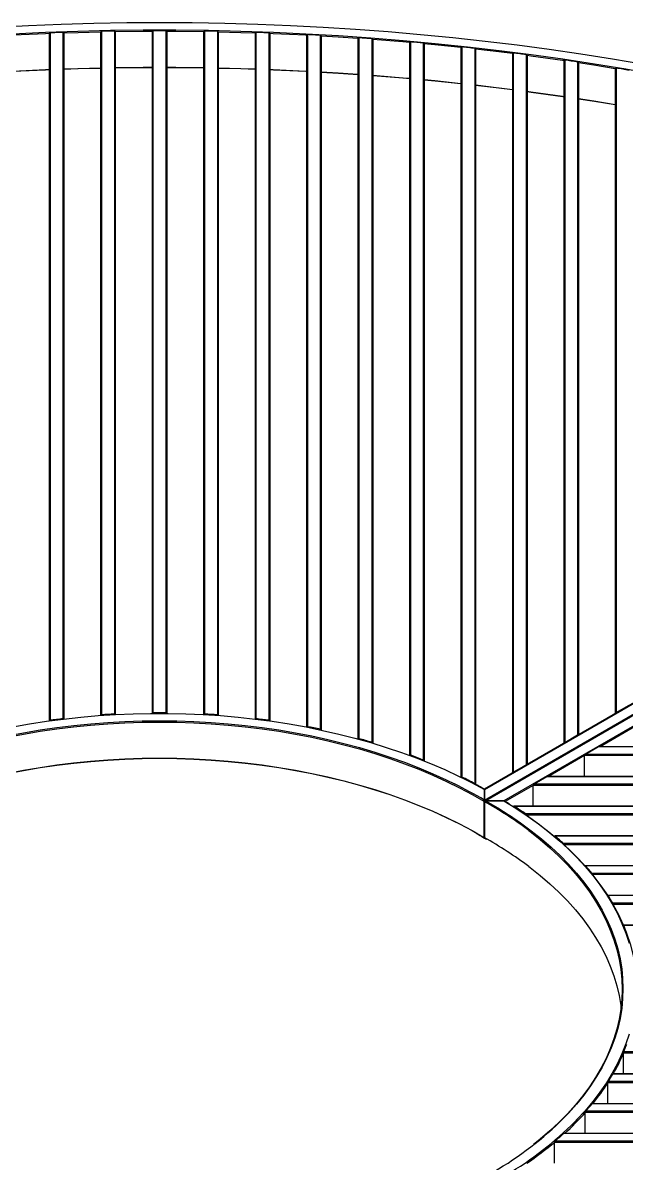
# Model space of a CAD drawing. Header units: millimetres. Extents: x -3019 to 2921, y -1257 to 2943.
# Drawn here: x 1428 to 1756, y 1071 to 1691 of the extents above; entities that cross this region are included whole.
import ezdxf

# ---------------------------------------------------------------- set-up
doc = ezdxf.new("R2010")
doc.units = ezdxf.units.MM

# ---------------------------------------------------------------- blocks, each defined once
blk = doc.blocks.new('izometria')
for p, q in [((508.73, 1708.77), (508.73, 1335.27)), ((509.23, 1709.2), (509.23, 1335.64)), ((516.23, 1709.45), (516.23, 1336.55)), ((516.73, 1709.06), (516.73, 1336.32)), ((536.73, 1709.6), (536.73, 1338.26)), ((537.23, 1710.02), (537.23, 1338.59)), ((544.23, 1710.14), (544.23, 1339.04)), ((544.73, 1709.74), (544.73, 1338.77)), ((564.73, 1709.92), (564.73, 1339.41)), ((565.23, 1710.33), (565.23, 1339.71)), ((572.23, 1710.33), (572.23, 1339.71)), ((572.73, 1709.92), (572.73, 1339.41)), ((592.73, 1709.74), (592.73, 1338.77)), ((593.23, 1710.14), (593.23, 1339.04)), ((600.23, 1710.02), (600.23, 1338.59)), ((600.73, 1709.6), (600.73, 1338.26)), ((620.73, 1709.06), (620.73, 1336.32)), ((621.23, 1709.45), (621.23, 1336.55)), ((628.23, 1709.2), (628.23, 1335.64)), ((628.73, 1708.77), (628.73, 1335.27)), ((648.73, 1707.86), (648.73, 1331.95)), ((649.23, 1708.25), (649.23, 1332.16)), ((656.23, 1707.87), (656.23, 1330.74)), ((656.73, 1707.43), (656.73, 1330.33)), ((676.73, 1706.16), (676.73, 1325.49)), ((677.23, 1706.53), (677.23, 1325.67)), ((684.23, 1706.02), (684.23, 1323.68)), ((684.73, 1705.58), (684.73, 1323.21)), ((705.23, 1704.3), (705.23, 1316.75)), ((704.73, 1703.94), (704.73, 1316.59)), ((712.23, 1703.66), (712.23, 1314.08)), ((712.73, 1703.21), (712.73, 1313.53)), ((732.73, 1701.19), (732.73, 1304.68)), ((733.23, 1701.55), (733.23, 1304.81)), ((740.23, 1700.77), (740.23, 1301.25)), ((740.73, 1700.31), (740.73, 1300.58)), ((761.23, 1698.26), (761.23, 1307.48)), ((760.73, 1697.91), (760.73, 1306.95)), ((768.23, 1697.35), (768.23, 1311.52)), ((768.73, 1696.88), (768.73, 1311.57)), ((788.73, 1694.1), (788.73, 1323.12)), ((789.23, 1694.43), (789.23, 1323.65)), ((796.23, 1693.39), (796.23, 1327.69)), ((796.73, 1692.9), (796.73, 1327.74)), ((816.73, 1689.72), (816.73, 1339.28)), ((817.23, 1690.05), (817.23, 1339.81)), ((745.51, 1292.28), (1210.08, 1560.47)), ((745.51, 1298), (1200.18, 1560.47)), ((1199.67, 1560.35), (745.51, 1298.17)), ((1210.76, 1560.22), (745.72, 1291.75)), ((1210.79, 1560.06), (746.22, 1291.87)), ((1210.79, 1554.35), (756.12, 1291.87)), ((817.23, 1339.81), (824.23, 1343.85)), ((828.05, 1332.58), (808.41, 1321.25)), ((789.23, 1323.65), (796.23, 1327.69)), ((807.55, 1321.16), (800.55, 1317.11)), ((1441.03, 1321.16), (807.55, 1321.16)), ((1440.95, 1321.25), (807.84, 1321.25)), ((800.05, 1316.42), (780.41, 1305.08)), ((1442.96, 1316.42), (800.05, 1316.42)), ((800.05, 1305.08), (800.05, 1316.42)), ((1442.84, 1317.11), (800.55, 1317.11)), ((761.23, 1307.48), (768.23, 1311.52)), ((779.55, 1304.99), (772.55, 1300.95)), ((1447.9, 1304.99), (779.55, 1304.99)), ((1447.83, 1305.08), (779.84, 1305.08)), ((745.51, 1292.28), (745.51, 1298)), ((745.51, 1297.98), (745.51, 1292.26)), ((772.05, 1300.25), (756.82, 1291.47)), ((1449.58, 1300.25), (772.05, 1300.25)), ((772.05, 1288.92), (772.05, 1300.25)), ((1449.47, 1300.95), (772.55, 1300.95)), ((745.46, 1271.87), (745.46, 1291.47)), ((745.51, 1291.44), (745.51, 1271.84)), ((746.18, 1291.87), (756.08, 1291.87)), ((756.12, 1291.87), (746.22, 1291.87)), ((759.21, 1290.16), (756.55, 1291.75)), ((1453.77, 1288.92), (761.49, 1288.92)), ((1453.82, 1288.83), (761.75, 1288.83)), ((1455.16, 1284.79), (767.93, 1284.79)), ((1455.25, 1284.09), (768.35, 1284.09)), ((745.67, 1271.58), (746.7, 1271)), ((1458.78, 1272.76), (783.78, 1272.76)), ((1458.82, 1272.66), (783.97, 1272.66)), ((1459.93, 1268.62), (788.6, 1268.62)), ((1460.01, 1267.93), (788.91, 1267.93)), ((1462.88, 1256.59), (800.47, 1256.59)), ((1462.92, 1256.5), (800.61, 1256.5)), ((1463.8, 1252.46), (804.05, 1252.46)), ((1463.86, 1251.76), (804.29, 1251.76)), ((1466.08, 1240.43), (812.74, 1240.43)), ((1466.11, 1240.34), (812.84, 1240.34)), ((1466.77, 1236.29), (815.3, 1236.29)), ((1466.81, 1235.6), (815.46, 1235.6)), ((1468.39, 1224.26), (821.25, 1224.26)), ((1468.41, 1224.17), (821.32, 1224.17)), ((1468.38, 1154.78), (821.2, 1154.78)), ((821.2, 1143.44), (821.2, 1154.78)), ((1468.41, 1155.47), (821.32, 1155.47)), ((1466.77, 1143.35), (815.3, 1143.35)), ((1466.79, 1143.44), (815.39, 1143.44)), ((1466.06, 1138.61), (812.66, 1138.61)), ((812.66, 1127.28), (812.66, 1138.61)), ((1466.11, 1139.31), (812.84, 1139.31)), ((1462.85, 1122.45), (800.36, 1122.45)), ((800.36, 1111.11), (800.36, 1122.45)), ((1462.92, 1123.15), (800.61, 1123.15)), ((1463.8, 1127.19), (804.05, 1127.19)), ((1463.83, 1127.28), (804.18, 1127.28)), ((1459.93, 1111.02), (788.6, 1111.02)), ((1459.98, 1111.11), (788.78, 1111.11)), ((1458.74, 1106.28), (783.63, 1106.28)), ((783.63, 1094.95), (783.63, 1106.28)), ((1458.82, 1106.98), (783.97, 1106.98))]:
    blk.add_line(p, q)
at = {"flags": 128}
for points in [[(839.37, 1686.48), (822.4, 1689.48), (805.34, 1692.28), (788.19, 1694.88), (770.95, 1697.29), (753.63, 1699.5), (736.24, 1701.51), (718.79, 1703.33), (701.27, 1704.94), (683.71, 1706.35), (666.09, 1707.57), (648.44, 1708.58), (630.76, 1709.39), (613.06, 1709.99), (595.34, 1710.4), (577.6, 1710.6), (559.87, 1710.6), (542.13, 1710.4), (524.41, 1709.99), (506.7, 1709.39), (489.02, 1708.58)], [(832.26, 1691.99), (815.16, 1694.89), (797.96, 1697.6), (780.67, 1700.11), (763.3, 1702.43), (745.85, 1704.55), (728.34, 1706.46), (710.76, 1708.18), (693.13, 1709.7), (675.45, 1711.02), (657.73, 1712.13), (639.97, 1713.04), (622.19, 1713.75), (604.38, 1714.26), (586.56, 1714.57), (568.73, 1714.67), (550.91, 1714.57), (533.09, 1714.26), (515.28, 1713.75), (497.5, 1713.04), (479.74, 1712.13)], [(508.73, 1708.77), (506.78, 1708.69), (489.13, 1707.88), (488.73, 1707.86)], [(516.23, 1709.45), (515.36, 1709.42), (514.48, 1709.39), (513.61, 1709.36), (512.73, 1709.33), (511.86, 1709.29), (510.98, 1709.26), (510.11, 1709.23), (509.23, 1709.2)], [(536.73, 1709.6), (524.47, 1709.3), (516.62, 1709.05)], [(544.23, 1710.14), (543.36, 1710.13), (542.48, 1710.12), (541.61, 1710.1), (540.73, 1710.09), (539.86, 1710.07), (538.98, 1710.05), (538.11, 1710.04), (537.23, 1710.02)], [(564.73, 1709.92), (559.88, 1709.9), (544.6, 1709.74)], [(572.23, 1710.33), (571.36, 1710.34), (570.48, 1710.34), (569.61, 1710.34), (568.73, 1710.34), (567.86, 1710.34), (566.98, 1710.34), (566.11, 1710.34), (565.23, 1710.33)], [(592.73, 1709.74), (577.59, 1709.9), (572.73, 1709.92)], [(600.23, 1710.02), (599.36, 1710.04), (598.48, 1710.05), (597.61, 1710.07), (596.73, 1710.09), (595.86, 1710.1), (594.98, 1710.12), (594.11, 1710.13), (593.23, 1710.14)], [(620.73, 1709.06), (613, 1709.3), (600.73, 1709.6)], [(628.23, 1709.2), (627.36, 1709.23), (626.48, 1709.26), (625.61, 1709.29), (624.73, 1709.33), (623.86, 1709.36), (622.98, 1709.39), (622.11, 1709.42), (621.23, 1709.45)], [(648.73, 1707.86), (648.34, 1707.88), (630.68, 1708.69), (628.67, 1708.77)], [(656.23, 1707.87), (655.36, 1707.91), (654.48, 1707.96), (653.61, 1708.01), (652.73, 1708.06), (651.86, 1708.11), (650.98, 1708.15), (650.11, 1708.2), (649.23, 1708.25)], [(676.73, 1706.16), (665.97, 1706.87), (656.63, 1707.43)], [(684.23, 1706.02), (683.36, 1706.09), (682.48, 1706.15), (681.61, 1706.22), (680.73, 1706.28), (679.86, 1706.34), (678.98, 1706.41), (678.11, 1706.47), (677.23, 1706.53)], [(704.73, 1703.94), (701.1, 1704.25), (684.73, 1705.58)], [(712.23, 1703.66), (711.36, 1703.74), (710.48, 1703.82), (709.61, 1703.9), (708.73, 1703.98), (707.86, 1704.06), (706.98, 1704.14), (706.11, 1704.22), (705.23, 1704.3)], [(732.73, 1701.19), (718.6, 1702.64), (712.64, 1703.22)], [(740.23, 1700.77), (739.36, 1700.87), (738.48, 1700.97), (737.61, 1701.07), (736.74, 1701.16), (735.86, 1701.26), (734.98, 1701.36), (734.11, 1701.45), (733.23, 1701.55)], [(760.73, 1697.91), (753.4, 1698.82), (740.67, 1700.32)], [(768.23, 1697.35), (767.36, 1697.47), (766.48, 1697.58), (765.61, 1697.7), (764.74, 1697.81), (763.86, 1697.92), (762.98, 1698.04), (762.11, 1698.15), (761.23, 1698.26)], [(788.73, 1694.1), (787.91, 1694.22), (770.7, 1696.62), (768.73, 1696.88)], [(796.23, 1693.39), (795.36, 1693.52), (794.49, 1693.65), (793.61, 1693.78), (792.74, 1693.91), (791.86, 1694.04), (790.99, 1694.17), (790.11, 1694.3), (789.23, 1694.43)], [(816.73, 1689.72), (805.05, 1691.62), (796.66, 1692.91)], [(508.73, 1689.17), (506.78, 1689.09), (489.13, 1688.29), (488.73, 1688.27)], [(508.73, 1689.05), (506.7, 1688.97), (489.02, 1688.16), (488.73, 1688.15)], [(536.73, 1690), (524.47, 1689.7), (516.73, 1689.46)], [(536.73, 1689.88), (524.41, 1689.58), (516.73, 1689.34)], [(564.73, 1690.33), (559.88, 1690.31), (544.73, 1690.15)], [(564.73, 1690.21), (559.87, 1690.19), (544.73, 1690.03)], [(592.73, 1690.15), (577.59, 1690.31), (572.73, 1690.33)], [(592.73, 1690.03), (577.6, 1690.19), (572.73, 1690.21)], [(620.73, 1689.46), (613, 1689.7), (600.73, 1690)], [(620.73, 1689.34), (613.06, 1689.58), (600.73, 1689.88)], [(648.73, 1688.27), (648.34, 1688.29), (630.68, 1689.09), (628.73, 1689.17)], [(648.73, 1688.15), (648.44, 1688.16), (630.76, 1688.97), (628.73, 1689.05)], [(676.73, 1686.56), (665.97, 1687.28), (656.73, 1687.83)], [(676.73, 1686.44), (666.09, 1687.15), (656.73, 1687.71)], [(704.73, 1684.34), (701.1, 1684.66), (684.73, 1685.98)], [(704.73, 1684.22), (701.27, 1684.53), (684.73, 1685.86)], [(824.23, 1688.86), (823.36, 1689.01), (822.49, 1689.16), (821.61, 1689.31), (820.74, 1689.46), (819.86, 1689.61), (818.99, 1689.75), (818.11, 1689.9), (817.23, 1690.05)], [(732.73, 1681.59), (718.6, 1683.05), (712.73, 1683.61)], [(732.73, 1681.48), (718.79, 1682.91), (712.73, 1683.49)], [(760.73, 1678.32), (753.4, 1679.23), (740.73, 1680.71)], [(760.73, 1678.2), (753.63, 1679.09), (740.73, 1680.6)], [(788.73, 1674.5), (787.91, 1674.62), (770.7, 1677.02), (768.73, 1677.28)], [(788.73, 1674.39), (788.19, 1674.47), (770.95, 1676.88), (768.73, 1677.17)], [(816.73, 1670.12), (805.05, 1672.02), (796.73, 1673.31)], [(816.73, 1670.02), (805.34, 1671.86), (796.73, 1673.2)], [(489, 1332), (498.11, 1333.64), (507.32, 1335.07), (516.62, 1336.31), (526, 1337.34), (535.43, 1338.16), (544.91, 1338.78), (554.43, 1339.2), (563.96, 1339.4), (573.5, 1339.4), (583.04, 1339.2), (592.55, 1338.78), (602.04, 1338.16), (611.47, 1337.34), (620.84, 1336.31), (630.14, 1335.07), (639.36, 1333.64), (648.47, 1332), (657.47, 1330.17), (666.34, 1328.15), (675.08, 1325.93), (683.66, 1323.53), (692.08, 1320.94), (700.33, 1318.17), (708.39, 1315.22), (716.26, 1312.1), (723.91, 1308.81), (731.34, 1305.36), (735.25, 1303.43)], [(485.86, 1326.39), (494.76, 1328.12), (503.77, 1329.65), (512.87, 1330.98), (522.06, 1332.11), (531.31, 1333.04), (540.62, 1333.76), (549.97, 1334.28), (559.34, 1334.59), (568.73, 1334.69), (578.12, 1334.59), (587.5, 1334.28), (596.85, 1333.76), (606.16, 1333.04), (615.41, 1332.11), (624.6, 1330.98), (633.7, 1329.65), (642.71, 1328.12), (651.61, 1326.39), (660.39, 1324.47), (669.04, 1322.35), (677.54, 1320.05), (685.88, 1317.56), (694.05, 1314.88), (702.04, 1312.03), (709.84, 1309.01), (717.43, 1305.81), (724.8, 1302.45), (731.94, 1298.94), (738.85, 1295.26), (745.51, 1291.44)], [(485.9, 1327.11), (494.79, 1328.84), (503.8, 1330.36), (512.9, 1331.69), (522.08, 1332.82), (531.33, 1333.74), (540.63, 1334.46), (549.98, 1334.98), (559.35, 1335.29), (568.73, 1335.39), (578.12, 1335.29), (587.49, 1334.98), (596.83, 1334.46), (606.14, 1333.74), (615.39, 1332.82), (624.57, 1331.69), (633.67, 1330.36), (642.67, 1328.84), (651.57, 1327.11), (660.35, 1325.2), (669, 1323.09), (677.5, 1320.79), (685.84, 1318.31), (694.01, 1315.64), (702, 1312.8), (709.8, 1309.78), (717.4, 1306.6), (724.77, 1303.25), (729.31, 1301.05)], [(485.86, 1306.79), (494.76, 1308.52), (503.77, 1310.05), (512.87, 1311.39), (522.06, 1312.52), (531.31, 1313.44), (540.62, 1314.17), (549.97, 1314.68), (559.34, 1314.99), (568.73, 1315.1), (578.12, 1314.99), (587.5, 1314.68), (596.85, 1314.17), (606.16, 1313.44), (615.41, 1312.52), (624.6, 1311.39), (633.7, 1310.05), (642.71, 1308.52), (651.61, 1306.79), (660.39, 1304.87), (669.04, 1302.75), (677.54, 1300.45), (685.88, 1297.96), (694.05, 1295.29), (702.04, 1292.44), (709.84, 1289.41), (717.43, 1286.22), (724.8, 1282.86), (731.94, 1279.34), (738.85, 1275.66), (745.51, 1271.84)], [(485.9, 1306.7), (494.79, 1308.42), (503.8, 1309.95), (512.9, 1311.28), (522.08, 1312.4), (531.33, 1313.33), (540.63, 1314.05), (549.98, 1314.56), (559.35, 1314.87), (568.73, 1314.98), (578.12, 1314.87), (587.49, 1314.56), (596.83, 1314.05), (606.14, 1313.33), (615.39, 1312.4), (624.57, 1311.28), (633.67, 1309.95), (642.67, 1308.42), (651.57, 1306.7), (660.35, 1304.78), (669, 1302.67), (677.5, 1300.37), (685.84, 1297.89), (694.01, 1295.23), (702, 1292.39), (709.8, 1289.37), (717.4, 1286.18), (724.77, 1282.83), (731.93, 1279.33), (738.84, 1275.66), (741.44, 1274.21)], [(735.25, 1303.43), (738.55, 1301.74), (745.51, 1297.98)], [(745.51, 1298), (745.51, 1298.07), (745.51, 1298.12), (745.51, 1298.15), (745.51, 1298.17)], [(745.51, 1291.47), (745.51, 1291.54), (745.51, 1291.63), (745.51, 1291.72), (745.51, 1291.82), (745.51, 1291.92), (745.51, 1292.02), (745.51, 1292.12), (745.51, 1292.2), (745.51, 1292.28)], [(746.18, 1291.87), (752.79, 1288.02), (759, 1284.12)], [(756.08, 1291.87), (762.61, 1287.85), (768.86, 1283.7), (774.85, 1279.4), (780.54, 1274.99), (785.95, 1270.45), (791.06, 1265.79), (795.86, 1261.03), (800.34, 1256.17), (804.51, 1251.21), (808.35, 1246.17), (811.85, 1241.05), (815.02, 1235.85), (817.85, 1230.59), (820.34, 1225.27), (822.48, 1219.9), (824.26, 1214.49)], [(824.26, 1165.15), (822.48, 1159.74), (820.34, 1154.37), (817.85, 1149.05), (815.02, 1143.79), (811.85, 1138.6), (808.35, 1133.47), (804.51, 1128.43), (800.34, 1123.48), (795.86, 1118.61), (794.86, 1117.59)], [(759.32, 1289.93), (763.29, 1287.44), (769.53, 1283.28), (775.5, 1278.98), (781.18, 1274.56), (786.57, 1270.02), (791.66, 1265.36), (796.45, 1260.6), (800.92, 1255.74), (805.07, 1250.78), (808.9, 1245.74), (812.4, 1240.62), (815.56, 1235.42), (818.38, 1230.17), (820.86, 1224.85), (822.99, 1219.48), (824.77, 1214.07), (826.2, 1208.63), (827.27, 1203.16), (827.99, 1197.67), (828.35, 1192.17), (828.39, 1189.62)], [(759, 1284.12), (759.13, 1284.03), (765.21, 1279.9), (771.02, 1275.64), (776.53, 1271.26), (781.76, 1266.76), (786.68, 1262.15), (791.3, 1257.43), (795.6, 1252.61), (799.58, 1247.7), (803.23, 1242.71), (806.55, 1237.64), (809.54, 1232.51), (812.18, 1227.31), (814.48, 1222.05), (816.44, 1216.75), (818.04, 1211.41), (819.28, 1206.04), (820.18, 1200.65), (820.71, 1195.24), (820.89, 1189.82), (820.71, 1184.4), (820.18, 1179), (819.28, 1173.6), (818.04, 1168.23), (816.44, 1162.89), (814.48, 1157.59), (812.18, 1152.34), (809.54, 1147.14), (806.55, 1142), (803.23, 1136.93), (799.58, 1131.94), (795.6, 1127.03), (791.3, 1122.22), (788.91, 1119.73)], [(769.72, 1275.74), (770.37, 1275.25), (775.9, 1270.87), (781.14, 1266.37), (786.08, 1261.76), (790.71, 1257.04), (795.02, 1252.23), (799.01, 1247.32), (802.68, 1242.33), (806.01, 1237.26), (809, 1232.12), (811.66, 1226.92), (813.96, 1221.66), (815.92, 1216.36), (817.53, 1211.02), (818.78, 1205.65), (819.67, 1200.25), (820.21, 1194.84), (820.39, 1189.41), (820.21, 1183.99), (819.67, 1178.58), (818.78, 1173.18), (817.53, 1167.81), (815.92, 1162.47), (813.96, 1157.17), (811.66, 1151.91), (809, 1146.71), (806.01, 1141.57), (802.68, 1136.5), (799.01, 1131.51), (795.02, 1126.6), (790.71, 1121.79), (786.08, 1117.07), (781.14, 1112.46), (775.9, 1107.96), (772.26, 1105.03)], [(769.72, 1256.15), (770.37, 1255.66), (775.9, 1251.28), (781.14, 1246.78), (786.08, 1242.16), (790.71, 1237.45), (795.02, 1232.63), (799.01, 1227.72), (802.68, 1222.73), (806.01, 1217.66), (809, 1212.52), (811.66, 1207.32), (813.96, 1202.07), (815.92, 1196.76), (817.53, 1191.42), (818.78, 1186.05), (819.67, 1180.65), (819.8, 1179.62)]]:
    blk.add_lwpolyline(points, dxfattribs=at)
for centre, radius, start, end in [((568.5, 905.25), 434.46, 93.20132, 94.12636), ((568.73, 899.72), 440, 89.54423, 90.45577), ((568.96, 905.04), 434.67, 85.87389, 86.79849), ((566.91, 920.93), 418.7, 96.95221, 97.91823), ((570.56, 920.99), 418.64, 82.08174, 83.04791), ((574.89, 946.68), 392.58, 78.04112, 79.08347), ((583.2, 980.83), 357.43, 73.58057, 74.74695), ((597.12, 1022.77), 313.22, 68.43684, 69.80731), ((617.78, 1069.44), 262.16, 62.15434, 63.8712), ((620.82, 1081.86), 244.57, 59.34905, 63.6679), ((642.65, 1106.29), 211.8, 53.13662, 60.96145), ((645.83, 1104.96), 217.36, 55.82568, 57.77106), ((642.65, 1086.69), 211.8, 53.13662, 60.96145), ((820, 1271.78), 74.49, 179.93139, 180.06148), ((672.74, 1140.69), 172.6, 47.83567, 49.87458), ((696.82, 1164.67), 138.58, 39.30557, 41.4997), ((716.7, 1179.2), 113.94, 30.07288, 32.45036), ((731.52, 1186.68), 97.31, 20.10689, 22.6623), ((731.55, 1192.96), 97.29, 337.33735, 339.89345), ((725.48, 1195.16), 103.89, 330.14436, 337.12523), ((716.74, 1200.42), 113.89, 327.549, 329.92753), ((707.47, 1206.09), 124.97, 320.90283, 327.38821), ((684.86, 1225.46), 154.76, 312.36452, 318.35135), ((696.81, 1214.98), 138.59, 318.50037, 320.69432), ((657.55, 1251.16), 185.82, 300.04836, 314.98206), ((659.9, 1253.06), 191.22, 300.73757, 314.8924), ((672.75, 1238.95), 172.58, 310.12534, 312.16441), ((659.19, 1255.07), 193.97, 304.35959, 309.97689)]:
    blk.add_arc(centre, radius, start, end)
for centre, major_axis, ratio, start_param, end_param in [((817.23, 1339.4), (0.444, 0.444), 0.517687, 1.0931, 2.236765), ((796.23, 1327.28), (0.444, 0.444), 0.517687, 6.23262, 7.376285), ((789.23, 1323.24), (0.444, 0.444), 0.517687, 1.0931, 2.236765), ((807.55, 1320.75), (0.444, 0.444), 0.517687, 0.477697, 1.0931), ((800.55, 1316.71), (0.444, 0.444), 0.517687, 1.0931, 2.663896), ((768.23, 1311.11), (0.444, 0.444), 0.517687, 6.23262, 7.376285), ((761.23, 1307.07), (0.444, 0.444), 0.517687, 1.0931, 2.236765), ((779.55, 1304.58), (0.444, 0.444), 0.517687, 0.477697, 1.0931), ((772.55, 1300.54), (0.444, 0.444), 0.517687, 1.0931, 2.663896), ((746.22, 1291.47), (0.707, 0), 0.577382, 1.570796, 3.141593), ((756.12, 1291.47), (0.707, 0), 0.577382, 0, 1.570796), ((746.22, 1271.87), (0.707, 0), 0.577382, 3.141593, 4.712389)]:
    blk.add_ellipse(centre, major_axis=major_axis, ratio=ratio, start_param=start_param, end_param=end_param)
for points, knots in [([(508.73, 1708.77), (508.74, 1708.81), (508.75, 1708.91), (508.84, 1709.03), (508.96, 1709.13), (509.1, 1709.18), (509.2, 1709.19), (509.23, 1709.2)], [0, 0, 0, 0, 0.214098, 0.428142, 0.642475, 0.857162, 1, 1, 1, 1]), ([(516.23, 1709.45), (516.29, 1709.45), (516.4, 1709.44), (516.55, 1709.38), (516.67, 1709.28), (516.73, 1709.16), (516.73, 1709.09), (516.73, 1709.06)], [0, 0, 0, 0, 0.215114, 0.430337, 0.645312, 0.859932, 1, 1, 1, 1]), ([(536.73, 1709.6), (536.74, 1709.65), (536.75, 1709.74), (536.84, 1709.86), (536.96, 1709.96), (537.1, 1710.01), (537.2, 1710.02), (537.23, 1710.02)], [0, 0, 0, 0, 0.214504, 0.429037, 0.643641, 0.858363, 1, 1, 1, 1]), ([(544.23, 1710.14), (544.29, 1710.14), (544.4, 1710.13), (544.55, 1710.07), (544.67, 1709.96), (544.73, 1709.85), (544.73, 1709.77), (544.73, 1709.74)], [0, 0, 0, 0, 0.214754, 0.429596, 0.64434, 0.859027, 1, 1, 1, 1]), ([(564.73, 1709.92), (564.74, 1709.97), (564.75, 1710.06), (564.84, 1710.18), (564.96, 1710.28), (565.1, 1710.33), (565.2, 1710.33), (565.23, 1710.33)], [0, 0, 0, 0, 0.214696, 0.429337, 0.644053, 0.858735, 1, 1, 1, 1]), ([(572.23, 1710.33), (572.29, 1710.33), (572.4, 1710.32), (572.55, 1710.25), (572.67, 1710.15), (572.73, 1710.03), (572.73, 1709.95), (572.73, 1709.92)], [0, 0, 0, 0, 0.214746, 0.429467, 0.64413, 0.858799, 1, 1, 1, 1]), ([(592.73, 1709.74), (592.74, 1709.79), (592.75, 1709.88), (592.84, 1710), (592.96, 1710.09), (593.1, 1710.14), (593.2, 1710.14), (593.23, 1710.14)], [0, 0, 0, 0, 0.214607, 0.429197, 0.643851, 0.858591, 1, 1, 1, 1]), ([(600.23, 1710.02), (600.29, 1710.01), (600.4, 1710), (600.55, 1709.93), (600.67, 1709.82), (600.73, 1709.71), (600.73, 1709.63), (600.73, 1709.6)], [0, 0, 0, 0, 0.214873, 0.429695, 0.644542, 0.859222, 1, 1, 1, 1]), ([(620.73, 1709.06), (620.74, 1709.1), (620.75, 1709.19), (620.84, 1709.31), (620.96, 1709.4), (621.1, 1709.45), (621.2, 1709.45), (621.23, 1709.45)], [0, 0, 0, 0, 0.214253, 0.428467, 0.642849, 0.857621, 1, 1, 1, 1]), ([(628.23, 1709.2), (628.29, 1709.19), (628.4, 1709.18), (628.55, 1709.1), (628.67, 1708.99), (628.73, 1708.87), (628.73, 1708.8), (628.73, 1708.77)], [0, 0, 0, 0, 0.215324, 0.430625, 0.645687, 0.860307, 1, 1, 1, 1]), ([(648.73, 1707.86), (648.74, 1707.91), (648.75, 1708), (648.84, 1708.12), (648.96, 1708.2), (649.1, 1708.25), (649.2, 1708.25), (649.23, 1708.25)], [0, 0, 0, 0, 0.213594, 0.427186, 0.641207, 0.85604, 1, 1, 1, 1]), ([(656.23, 1707.87), (656.29, 1707.86), (656.4, 1707.84), (656.55, 1707.76), (656.67, 1707.65), (656.73, 1707.53), (656.73, 1707.46), (656.73, 1707.43)], [0, 0, 0, 0, 0.21598, 0.431988, 0.647529, 0.862087, 1, 1, 1, 1]), ([(676.73, 1706.16), (676.74, 1706.2), (676.75, 1706.29), (676.84, 1706.41), (676.96, 1706.49), (677.1, 1706.53), (677.2, 1706.53), (677.23, 1706.53)], [0, 0, 0, 0, 0.21275, 0.425436, 0.638852, 0.853694, 1, 1, 1, 1]), ([(684.23, 1706.02), (684.29, 1706.01), (684.4, 1706), (684.55, 1705.91), (684.67, 1705.8), (684.73, 1705.68), (684.73, 1705.61), (684.73, 1705.58)], [0, 0, 0, 0, 0.216921, 0.433915, 0.65013, 0.864545, 1, 1, 1, 1]), ([(704.73, 1703.94), (704.74, 1703.98), (704.75, 1704.07), (704.83, 1704.19), (704.96, 1704.27), (705.1, 1704.3), (705.2, 1704.3), (705.23, 1704.3)], [0, 0, 0, 0, 0.211573, 0.423146, 0.635805, 0.850749, 1, 1, 1, 1]), ([(712.23, 1703.66), (712.29, 1703.65), (712.4, 1703.63), (712.56, 1703.55), (712.67, 1703.43), (712.73, 1703.31), (712.73, 1703.23), (712.73, 1703.21)], [0, 0, 0, 0, 0.218185, 0.4364873, 0.6534687, 0.8677251, 1, 1, 1, 1]), ([(732.73, 1701.19), (732.74, 1701.24), (732.75, 1701.33), (732.83, 1701.44), (732.96, 1701.52), (733.1, 1701.55), (733.19, 1701.55), (733.23, 1701.55)], [0, 0, 0, 0, 0.21017, 0.420285, 0.631961, 0.84704, 1, 1, 1, 1]), ([(740.23, 1700.77), (740.29, 1700.76), (740.4, 1700.74), (740.56, 1700.65), (740.67, 1700.53), (740.73, 1700.41), (740.73, 1700.34), (740.73, 1700.31)], [0, 0, 0, 0, 0.219796, 0.439669, 0.657606, 0.87163, 1, 1, 1, 1]), ([(760.73, 1697.91), (760.74, 1697.96), (760.75, 1698.05), (760.83, 1698.16), (760.96, 1698.23), (761.1, 1698.27), (761.19, 1698.26), (761.23, 1698.26)], [0, 0, 0, 0, 0.208474, 0.416899, 0.627407, 0.842603, 1, 1, 1, 1]), ([(768.23, 1697.35), (768.29, 1697.34), (768.41, 1697.32), (768.56, 1697.22), (768.67, 1697.1), (768.73, 1696.98), (768.73, 1696.91), (768.73, 1696.88)], [0, 0, 0, 0, 0.221705, 0.443469, 0.662591, 0.876303, 1, 1, 1, 1]), ([(788.73, 1694.1), (788.74, 1694.14), (788.75, 1694.23), (788.83, 1694.34), (788.95, 1694.41), (789.09, 1694.44), (789.19, 1694.43), (789.23, 1694.43)], [0, 0, 0, 0, 0.206521, 0.412941, 0.622104, 0.837385, 1, 1, 1, 1]), ([(796.23, 1693.39), (796.29, 1693.37), (796.41, 1693.35), (796.56, 1693.25), (796.67, 1693.12), (796.73, 1693), (796.73, 1692.93), (796.73, 1692.9)], [0, 0, 0, 0, 0.223949, 0.4480363, 0.6684782, 0.8817708, 1, 1, 1, 1]), ([(816.73, 1689.72), (816.74, 1689.77), (816.75, 1689.85), (816.83, 1689.96), (816.95, 1690.03), (817.09, 1690.06), (817.19, 1690.05), (817.23, 1690.05)], [0, 0, 0, 0, 0.204266, 0.408425, 0.616067, 0.8313831, 1, 1, 1, 1]), ([(544.73, 1338.65), (544.73, 1338.69), (544.72, 1338.76), (544.66, 1338.87), (544.55, 1338.97), (544.4, 1339.03), (544.29, 1339.03), (544.23, 1339.04)], [0, 0, 0, 0, 0.1474112, 0.3606675, 0.5743266, 0.7888148, 1, 1, 1, 1]), ([(565.23, 1339.71), (565.18, 1339.7), (565.07, 1339.69), (564.92, 1339.62), (564.8, 1339.51), (564.74, 1339.4), (564.74, 1339.32), (564.73, 1339.29)], [0, 0, 0, 0, 0.214735, 0.429438, 0.644153, 0.858848, 1, 1, 1, 1]), ([(572.73, 1339.29), (572.73, 1339.32), (572.72, 1339.4), (572.66, 1339.52), (572.55, 1339.62), (572.4, 1339.69), (572.29, 1339.7), (572.23, 1339.71)], [0, 0, 0, 0, 0.148053, 0.362694, 0.577327, 0.792009, 1, 1, 1, 1]), ([(593.23, 1339.04), (593.18, 1339.03), (593.06, 1339.03), (592.91, 1338.97), (592.8, 1338.87), (592.74, 1338.76), (592.74, 1338.68), (592.73, 1338.65)], [0, 0, 0, 0, 0.215954, 0.431906, 0.647383, 0.861909, 1, 1, 1, 1]), ([(509.23, 1335.64), (509.18, 1335.63), (509.06, 1335.6), (508.91, 1335.51), (508.8, 1335.38), (508.74, 1335.26), (508.74, 1335.19), (508.73, 1335.16)], [0, 0, 0, 0, 0.2225476, 0.4451517, 0.6647884, 0.8783875, 1, 1, 1, 1]), ([(516.73, 1336.21), (516.73, 1336.24), (516.72, 1336.31), (516.66, 1336.42), (516.55, 1336.51), (516.41, 1336.56), (516.29, 1336.56), (516.24, 1336.55), (516.23, 1336.55)], [0, 0, 0, 0, 0.145321, 0.353289, 0.563099, 0.776826, 0.99494, 1, 1, 1, 1]), ([(537.23, 1338.59), (537.18, 1338.58), (537.06, 1338.56), (536.91, 1338.48), (536.8, 1338.37), (536.74, 1338.25), (536.74, 1338.17), (536.73, 1338.14)], [0, 0, 0, 0, 0.2168332, 0.4336408, 0.6497241, 0.8641913, 1, 1, 1, 1]), ([(600.73, 1338.14), (600.73, 1338.17), (600.72, 1338.25), (600.66, 1338.37), (600.55, 1338.48), (600.4, 1338.56), (600.29, 1338.58), (600.23, 1338.59)], [0, 0, 0, 0, 0.147077, 0.359278, 0.57218, 0.786584, 1, 1, 1, 1]), ([(621.23, 1336.55), (621.18, 1336.56), (621.06, 1336.56), (620.91, 1336.51), (620.8, 1336.41), (620.74, 1336.3), (620.74, 1336.23), (620.73, 1336.21)], [0, 0, 0, 0, 0.220638, 0.441385, 0.659763, 0.873605, 1, 1, 1, 1]), ([(628.73, 1335.16), (628.73, 1335.19), (628.72, 1335.27), (628.66, 1335.39), (628.56, 1335.51), (628.41, 1335.6), (628.29, 1335.63), (628.24, 1335.64), (628.23, 1335.64)], [0, 0, 0, 0, 0.14476, 0.350556, 0.558867, 0.772291, 0.991545, 1, 1, 1, 1]), ([(649.23, 1332.16), (649.18, 1332.17), (649.06, 1332.18), (648.9, 1332.13), (648.79, 1332.04), (648.74, 1331.94), (648.74, 1331.87), (648.73, 1331.85)], [0, 0, 0, 0, 0.229624, 0.459475, 0.682973, 0.895021, 1, 1, 1, 1]), ([(656.73, 1330.23), (656.73, 1330.26), (656.72, 1330.34), (656.67, 1330.46), (656.56, 1330.58), (656.42, 1330.68), (656.3, 1330.73), (656.24, 1330.74), (656.23, 1330.74)], [0, 0, 0, 0, 0.141889, 0.337195, 0.537694, 0.749157, 0.973331, 1, 1, 1, 1]), ([(677.23, 1325.67), (677.17, 1325.68), (677.05, 1325.7), (676.89, 1325.66), (676.78, 1325.57), (676.74, 1325.47), (676.73, 1325.41), (676.73, 1325.4)], [0, 0, 0, 0, 0.244479, 0.48947, 0.720327, 0.928033, 1, 1, 1, 1]), ([(684.73, 1323.13), (684.73, 1323.16), (684.72, 1323.23), (684.67, 1323.36), (684.57, 1323.48), (684.44, 1323.6), (684.32, 1323.66), (684.25, 1323.68), (684.23, 1323.68)], [0, 0, 0, 0, 0.139836, 0.320246, 0.509632, 0.717452, 0.947978, 1, 1, 1, 1]), ([(705.23, 1316.75), (705.16, 1316.77), (705.02, 1316.8), (704.86, 1316.76), (704.77, 1316.68), (704.74, 1316.59), (704.73, 1316.53), (704.73, 1316.52)], [0, 0, 0, 0, 0.297453, 0.567218, 0.759513, 0.952655, 1, 1, 1, 1]), ([(712.73, 1313.47), (712.73, 1313.49), (712.73, 1313.55), (712.69, 1313.66), (712.61, 1313.79), (712.5, 1313.92), (712.36, 1314.02), (712.27, 1314.06), (712.23, 1314.08)], [0, 0, 0, 0, 0.094207, 0.254162, 0.423415, 0.616644, 0.844153, 1, 1, 1, 1]), ([(733.23, 1304.81), (733.17, 1304.84), (733.05, 1304.89), (732.89, 1304.88), (732.79, 1304.83), (732.74, 1304.75), (732.74, 1304.68), (732.73, 1304.65)], [0, 0, 0, 0, 0.2784775, 0.5282342, 0.7203406, 0.878243, 1, 1, 1, 1]), ([(745.51, 1298.13), (745.02, 1298.41), (742.4, 1299.89), (739.07, 1301.67), (736.13, 1303.12), (735.45, 1303.45)], [0, 0, 0, 0, 0.149163, 0.806221, 1, 1, 1, 1]), ([(740.7, 1300.74), (740.7, 1300.74), (740.69, 1300.78), (740.63, 1300.88), (740.52, 1301.04), (740.37, 1301.17), (740.27, 1301.23), (740.23, 1301.25)], [0, 0, 0, 0, 0.00137, 0.1787525, 0.4476899, 0.8039301, 1, 1, 1, 1]), ([(745.51, 1298.13), (745.51, 1298.13), (745.51, 1298.13), (745.51, 1298.06), (745.51, 1297.99), (745.51, 1297.98)], [0, 0, 0, 0, 0.279838, 0.864735, 1, 1, 1, 1]), ([(745.46, 1291.47), (745.47, 1291.5), (745.48, 1291.57), (745.56, 1291.68), (745.71, 1291.78), (745.93, 1291.86), (746.1, 1291.87), (746.18, 1291.87)], [0, 0, 0, 0, 0.1370508, 0.2736479, 0.4684436, 0.7428757, 1, 1, 1, 1]), ([(745.51, 1292.26), (745.51, 1292.2), (745.51, 1292.08), (745.51, 1291.86), (745.51, 1291.68), (745.51, 1291.54), (745.51, 1291.47), (745.51, 1291.44)], [0, 0, 0, 0, 0.3159641, 0.5649787, 0.7449995, 0.8859077, 1, 1, 1, 1]), ([(756.08, 1291.87), (756.09, 1291.87), (756.21, 1291.87), (756.38, 1291.85), (756.51, 1291.78), (756.56, 1291.76)], [0, 0, 0, 0, 0.0603, 0.697079, 1, 1, 1, 1]), ([(761.75, 1288.83), (761.69, 1288.86), (761.58, 1288.92), (761.44, 1288.93), (761.35, 1288.88), (761.3, 1288.81), (761.29, 1288.74), (761.29, 1288.71)], [0, 0, 0, 0, 0.272303, 0.529077, 0.719638, 0.872495, 1, 1, 1, 1]), ([(768.35, 1284.09), (768.35, 1284.11), (768.35, 1284.16), (768.32, 1284.27), (768.26, 1284.41), (768.15, 1284.58), (768.03, 1284.71), (767.95, 1284.77), (767.93, 1284.79)], [0, 0, 0, 0, 0.07234, 0.214255, 0.365282, 0.586654, 0.869413, 1, 1, 1, 1]), ([(741.18, 1274.17), (741.57, 1273.96), (743.05, 1273.14), (744.46, 1272.29), (745.5, 1271.66)], [0, 0, 0, 0, 0.262592, 1, 1, 1, 1]), ([(745.67, 1271.58), (745.67, 1271.58), (745.62, 1271.6), (745.55, 1271.67), (745.47, 1271.77), (745.47, 1271.84), (745.46, 1271.87)], [0, 0, 0, 0, 0.0054911, 0.4170396, 0.7391718, 1, 1, 1, 1]), ([(745.51, 1271.84), (745.51, 1271.82), (745.51, 1271.77), (745.51, 1271.71), (745.51, 1271.67), (745.51, 1271.68), (745.51, 1271.68)], [0, 0, 0, 0, 0.193831, 0.505919, 0.916683, 1, 1, 1, 1]), ([(783.97, 1272.66), (783.92, 1272.7), (783.83, 1272.76), (783.72, 1272.76), (783.65, 1272.69), (783.63, 1272.61), (783.63, 1272.56), (783.63, 1272.54)], [0, 0, 0, 0, 0.293124, 0.571362, 0.760653, 0.950911, 1, 1, 1, 1]), ([(788.91, 1267.93), (788.91, 1267.95), (788.91, 1268.01), (788.88, 1268.13), (788.83, 1268.28), (788.75, 1268.43), (788.67, 1268.55), (788.62, 1268.6), (788.6, 1268.62)], [0, 0, 0, 0, 0.0996153, 0.2656996, 0.4405101, 0.6373742, 0.865085, 1, 1, 1, 1]), ([(800.61, 1256.5), (800.58, 1256.53), (800.52, 1256.59), (800.43, 1256.6), (800.38, 1256.54), (800.36, 1256.45), (800.36, 1256.39), (800.36, 1256.38)], [0, 0, 0, 0, 0.249717, 0.4999905, 0.7333174, 0.9392707, 1, 1, 1, 1]), ([(804.29, 1251.76), (804.29, 1251.79), (804.28, 1251.87), (804.26, 1252.01), (804.21, 1252.17), (804.14, 1252.32), (804.09, 1252.41), (804.06, 1252.45), (804.05, 1252.46)], [0, 0, 0, 0, 0.1399658, 0.3249613, 0.5177019, 0.7264953, 0.9549253, 1, 1, 1, 1]), ([(812.84, 1240.34), (812.82, 1240.36), (812.78, 1240.42), (812.72, 1240.43), (812.68, 1240.39), (812.66, 1240.3), (812.66, 1240.24), (812.66, 1240.22)], [0, 0, 0, 0, 0.232839, 0.465917, 0.691346, 0.902702, 1, 1, 1, 1]), ([(815.46, 1235.6), (815.46, 1235.63), (815.46, 1235.71), (815.44, 1235.85), (815.41, 1236.02), (815.36, 1236.17), (815.32, 1236.25), (815.3, 1236.29), (815.3, 1236.29)], [0, 0, 0, 0, 0.1424364, 0.3410558, 0.5440075, 0.7559989, 0.9785667, 1, 1, 1, 1]), ([(821.32, 1224.17), (821.31, 1224.2), (821.28, 1224.26), (821.24, 1224.27), (821.22, 1224.23), (821.2, 1224.15), (821.2, 1224.08), (821.2, 1224.05)], [0, 0, 0, 0, 0.222544, 0.445166, 0.66479, 0.878384, 1, 1, 1, 1]), ([(821.2, 1154.78), (821.2, 1154.81), (821.2, 1154.89), (821.22, 1155.04), (821.25, 1155.2), (821.28, 1155.36), (821.31, 1155.44), (821.32, 1155.47), (821.32, 1155.47)], [0, 0, 0, 0, 0.144763, 0.350553, 0.55882, 0.772293, 0.991535, 1, 1, 1, 1]), ([(815.3, 1143.35), (815.32, 1143.38), (815.35, 1143.43), (815.38, 1143.44), (815.39, 1143.44)], [0, 0, 0, 0, 0.574782, 1, 1, 1, 1]), ([(812.66, 1138.61), (812.66, 1138.65), (812.66, 1138.72), (812.68, 1138.87), (812.72, 1139.03), (812.77, 1139.18), (812.82, 1139.27), (812.84, 1139.31), (812.84, 1139.31)], [0, 0, 0, 0, 0.141887, 0.337168, 0.537695, 0.749131, 0.973282, 1, 1, 1, 1]), ([(800.36, 1122.45), (800.36, 1122.48), (800.36, 1122.56), (800.39, 1122.7), (800.44, 1122.85), (800.51, 1123), (800.57, 1123.1), (800.6, 1123.14), (800.61, 1123.15)], [0, 0, 0, 0, 0.139846, 0.320248, 0.509655, 0.717486, 0.94796, 1, 1, 1, 1]), ([(804.05, 1127.19), (804.08, 1127.22), (804.13, 1127.27), (804.17, 1127.27), (804.18, 1127.27)], [0, 0, 0, 0, 0.60209, 1, 1, 1, 1]), ([(788.6, 1111.02), (788.64, 1111.06), (788.71, 1111.12), (788.76, 1111.11), (788.78, 1111.1)], [0, 0, 0, 0, 0.717477, 1, 1, 1, 1]), ([(783.63, 1106.28), (783.63, 1106.31), (783.63, 1106.37), (783.66, 1106.49), (783.71, 1106.63), (783.79, 1106.78), (783.88, 1106.9), (783.95, 1106.96), (783.97, 1106.98)], [0, 0, 0, 0, 0.0942095, 0.2541476, 0.4233951, 0.6166402, 0.8441351, 1, 1, 1, 1])]:
    blk.add_open_spline(points, degree=3, knots=knots)

msp = doc.modelspace()

# ---------------------------------------------------------------- block references
msp.add_blockref('izometria', (933.45, -23.87))

doc.saveas('drawing.dxf')
